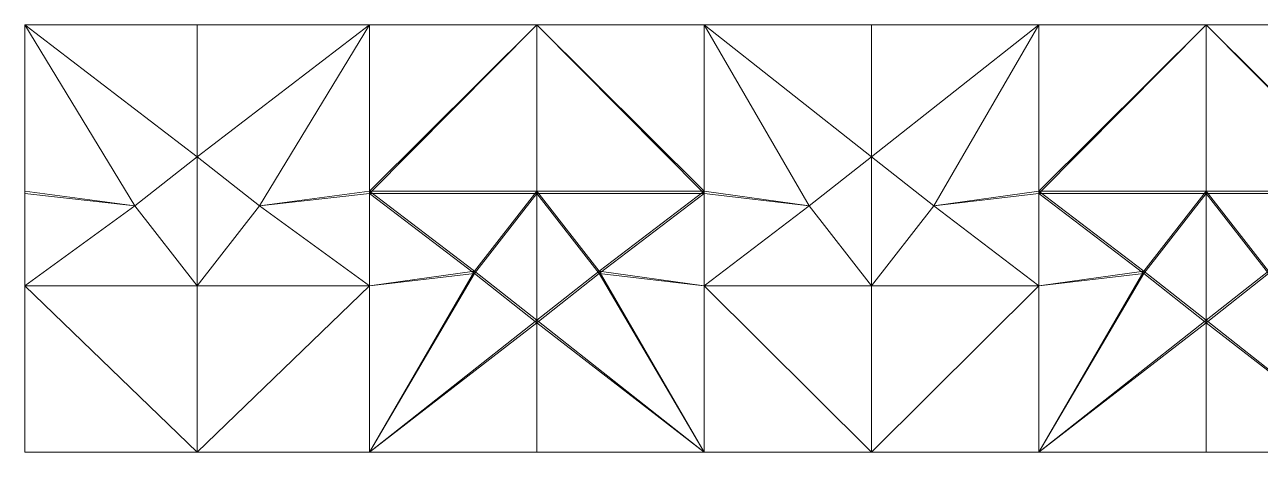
# Model space of a CAD drawing. Header units: millimetres. Extents: x -5121 to 189455, y -14753 to 25252.
# Drawn here: x 112955 to 131596, y -14753 to -8311 of the extents above; entities that cross this region are included whole.
import ezdxf

# ---------------------------------------------------------------- set-up
doc = ezdxf.new("R2010")
doc.units = ezdxf.units.MM
doc.header["$MEASUREMENT"] = 0
doc.layers.add('Fab_Elv_Proposed', color=4, linetype='Continuous', lineweight=18)

# ---------------------------------------------------------------- blocks, each defined once
blk = doc.blocks.new('Facade B')
at = {"layer": 'Fab_Elv_Proposed'}
for points in [[(112906, -9021), (113846, -8281), (111246, -6291), (111246, -6291)], [(113846, -8281), (113846, -6291), (111246, -6291)], [(111246, -6291), (112906, -9021), (111246, -8798)], [(114786, -9021), (113846, -8281), (116446, -6291), (116446, -6291)], [(113846, -8281), (113846, -6291), (116446, -6291)], [(116446, -6291), (114786, -9021), (116446, -8798)], [(118971, -6291), (118971, -8798), (116446, -8798)], [(116446, -6291), (118971, -6291), (116446, -8798)], [(118971, -6291), (118971, -8798), (121496, -8798)], [(121496, -6291), (118971, -6291), (121496, -8798)], [(123081, -9021), (124021, -8281), (121496, -6291), (121496, -6291)], [(124021, -8281), (124021, -6291), (121496, -6291)], [(121496, -6291), (123081, -9021), (121496, -8798)], [(124961, -9021), (124021, -8281), (126546, -6291), (126546, -6291)], [(124021, -8281), (124021, -6291), (126546, -6291)], [(126546, -6291), (124961, -9021), (126546, -8798)], [(129071, -6291), (129071, -8798), (126546, -8798)], [(126546, -6291), (129071, -6291), (126546, -8798)], [(129071, -6291), (129071, -8798), (131596, -8798)], [(131596, -6291), (129071, -6291), (131596, -8798)], [(113846, -10226), (112906, -9021), (113846, -8281)], [(113846, -10226), (114786, -9021), (113846, -8281)], [(124021, -10226), (123081, -9021), (124021, -8281)], [(124021, -10226), (124961, -9021), (124021, -8281)], [(111246, -8798), (112906, -9021), (111246, -10226)], [(116446, -8798), (114786, -9021), (116446, -10226)], [(116446, -8798), (118971, -8798), (118031, -10003)], [(116446, -10226), (118031, -10003), (116446, -8798)], [(118971, -8798), (118031, -10003), (118971, -10743)], [(121496, -8798), (118971, -8798), (119911, -10003)], [(118971, -8798), (119911, -10003), (118971, -10743)], [(121496, -10226), (119911, -10003), (121496, -8798)], [(121496, -8798), (123081, -9021), (121496, -10226)], [(126546, -8798), (124961, -9021), (126546, -10226)], [(126546, -8798), (129071, -8798), (128131, -10003)], [(126546, -10226), (128131, -10003), (126546, -8798)], [(129071, -8798), (128131, -10003), (129071, -10743)], [(131596, -8798), (129071, -8798), (130011, -10003)], [(129071, -8798), (130011, -10003), (129071, -10743)], [(111246, -10226), (113846, -10226), (112906, -9021)], [(116446, -10226), (113846, -10226), (114786, -9021)], [(121496, -10226), (124021, -10226), (123081, -9021)], [(126546, -10226), (124021, -10226), (124961, -9021)], [(118031, -10003), (118971, -10743), (116446, -12733), (116446, -12733)], [(116446, -12733), (118031, -10003), (116446, -10226)], [(119911, -10003), (118971, -10743), (121496, -12733), (121496, -12733)], [(121496, -12733), (119911, -10003), (121496, -10226)], [(128131, -10003), (129071, -10743), (126546, -12733), (126546, -12733)], [(126546, -12733), (128131, -10003), (126546, -10226)], [(130011, -10003), (129071, -10743), (131596, -12733), (131596, -12733)], [(113846, -12733), (113846, -10226), (111246, -10226)], [(111246, -12733), (113846, -12733), (111246, -10226)], [(113846, -12733), (113846, -10226), (116446, -10226)], [(116446, -12733), (113846, -12733), (116446, -10226)], [(124021, -12733), (124021, -10226), (121496, -10226)], [(121496, -12733), (124021, -12733), (121496, -10226)], [(124021, -12733), (124021, -10226), (126546, -10226)], [(126546, -12733), (124021, -12733), (126546, -10226)], [(118971, -10743), (118971, -12733), (116446, -12733)], [(118971, -10743), (118971, -12733), (121496, -12733)], [(129071, -10743), (129071, -12733), (126546, -12733)], [(129071, -10743), (129071, -12733), (131596, -12733)]]:
    blk.add_lwpolyline(points, close=True, dxfattribs=at)
blk = doc.blocks.new('elevatiob b')
at = {"layer": 'Fab_Elv_Proposed', "color": 2}
for points in [[(114615, -20609), (115555, -19869), (112955, -17879), (112955, -17879)], [(115555, -19869), (115555, -17879), (112955, -17879)], [(112955, -17879), (114615, -20609), (112955, -20424)], [(116495, -20609), (115555, -19869), (118155, -17879), (118155, -17879)], [(115555, -19869), (115555, -17879), (118155, -17879)], [(118155, -17879), (116495, -20609), (118155, -20424)], [(120680, -17879), (120680, -20424), (118155, -20424)], [(118155, -17879), (120680, -17879), (118155, -20424)], [(120680, -17879), (120680, -20424), (123205, -20424)], [(123205, -17879), (120680, -17879), (123205, -20424)], [(124790, -20609), (125730, -19869), (123205, -17879), (123205, -17879)], [(125730, -19869), (125730, -17879), (123205, -17879)], [(123205, -17879), (124790, -20609), (123205, -20424)], [(126670, -20609), (125730, -19869), (128255, -17879), (128255, -17879)], [(125730, -19869), (125730, -17879), (128255, -17879)], [(128255, -17879), (126670, -20609), (128255, -20424)], [(130780, -17879), (130780, -20424), (128255, -20424)], [(128255, -17879), (130780, -17879), (128255, -20424)], [(130780, -17879), (130780, -20424), (133305, -20424)], [(133305, -17879), (130780, -17879), (133305, -20424)], [(115555, -21814), (114615, -20609), (115555, -19869)], [(115555, -21814), (116495, -20609), (115555, -19869)], [(125730, -21814), (124790, -20609), (125730, -19869)], [(125730, -21814), (126670, -20609), (125730, -19869)], [(112955, -20424), (114615, -20609), (112955, -21814)], [(118155, -20424), (116495, -20609), (118155, -21814)], [(118155, -20424), (120680, -20424), (119740, -21629)], [(118155, -21814), (119740, -21629), (118155, -20424)], [(120680, -20424), (119740, -21629), (120680, -22369)], [(123205, -20424), (120680, -20424), (121620, -21629)], [(120680, -20424), (121620, -21629), (120680, -22369)], [(123205, -21814), (121620, -21629), (123205, -20424)], [(123205, -20424), (124790, -20609), (123205, -21814)], [(128255, -20424), (126670, -20609), (128255, -21814)], [(128255, -20424), (130780, -20424), (129840, -21629)], [(128255, -21814), (129840, -21629), (128255, -20424)], [(130780, -20424), (129840, -21629), (130780, -22369)], [(133305, -20424), (130780, -20424), (131720, -21629)], [(130780, -20424), (131720, -21629), (130780, -22369)], [(112955, -21814), (115555, -21814), (114615, -20609)], [(118155, -21814), (115555, -21814), (116495, -20609)], [(123205, -21814), (125730, -21814), (124790, -20609)], [(128255, -21814), (125730, -21814), (126670, -20609)], [(119740, -21629), (120680, -22369), (118155, -24321), (118155, -24321)], [(118155, -24321), (119740, -21629), (118155, -21814)], [(121620, -21629), (120680, -22369), (123205, -24321), (123205, -24321)], [(123205, -24321), (121620, -21629), (123205, -21814)], [(129840, -21629), (130780, -22369), (128255, -24321), (128255, -24321)], [(128255, -24321), (129840, -21629), (128255, -21814)], [(131720, -21629), (130780, -22369), (133305, -24321), (133305, -24321)], [(115555, -24321), (115555, -21814), (112955, -21814)], [(112955, -24321), (115555, -24321), (112955, -21814)], [(115555, -24321), (115555, -21814), (118155, -21814)], [(118155, -24321), (115555, -24321), (118155, -21814)], [(125730, -24321), (125730, -21814), (123205, -21814)], [(123205, -24321), (125730, -24321), (123205, -21814)], [(125730, -24321), (125730, -21814), (128255, -21814)], [(128255, -24321), (125730, -24321), (128255, -21814)], [(120680, -22369), (120680, -24321), (118155, -24321)], [(120680, -22369), (120680, -24321), (123205, -24321)], [(130780, -22369), (130780, -24321), (128255, -24321)], [(130780, -22369), (130780, -24321), (133305, -24321)]]:
    blk.add_lwpolyline(points, close=True, dxfattribs=at)

msp = doc.modelspace()

# ---------------------------------------------------------------- block references
msp.add_blockref('elevatiob b', (0, 9568))
at = {"layer": 'Fab_Elv_Proposed'}
msp.add_blockref('Facade B', (1709.3, -2019.7), dxfattribs=at)

doc.saveas('drawing.dxf')
